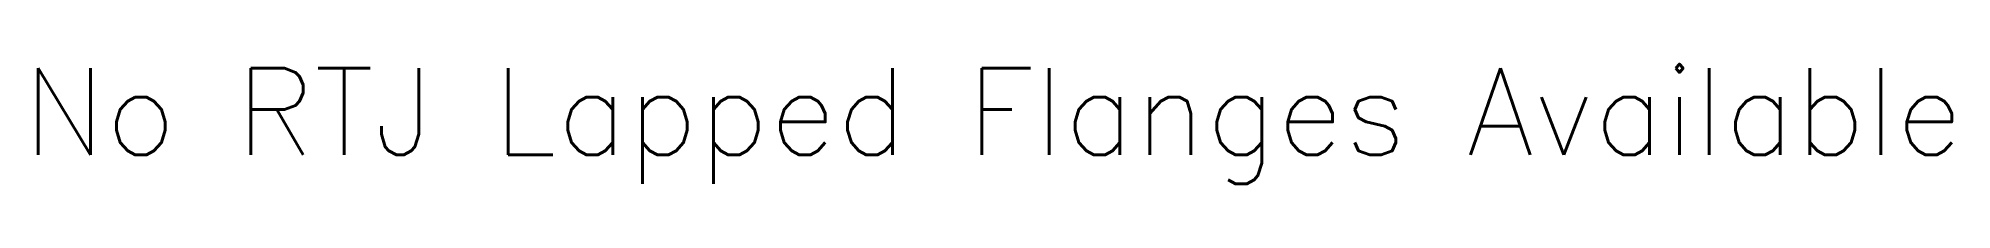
# Model space of a CAD drawing. Extents: x 659 to 1007, y 556 to 577.
import ezdxf
from ezdxf.enums import TextEntityAlignment as Align

# ---------------------------------------------------------------- set-up
doc = ezdxf.new("R2010")
doc.units = 0
doc.header["$MEASUREMENT"] = 0
doc.layers.add('1', color=7, linetype='CONTINUOUS')
doc.styles.add('ROMANS', font='ROMANS', dxfattribs={"height": 0.2})

msp = doc.modelspace()

# ---------------------------------------------------------------- texts
at = {"layer": '1', "color": 7, "linetype": 'Continuous', "style": 'ROMANS'}
msp.add_text('No RTJ Lapped Flanges Available', height=15.8187, dxfattribs=at).set_placement((656.62, 568.7), align=Align.MIDDLE_LEFT)

doc.saveas('drawing.dxf')
